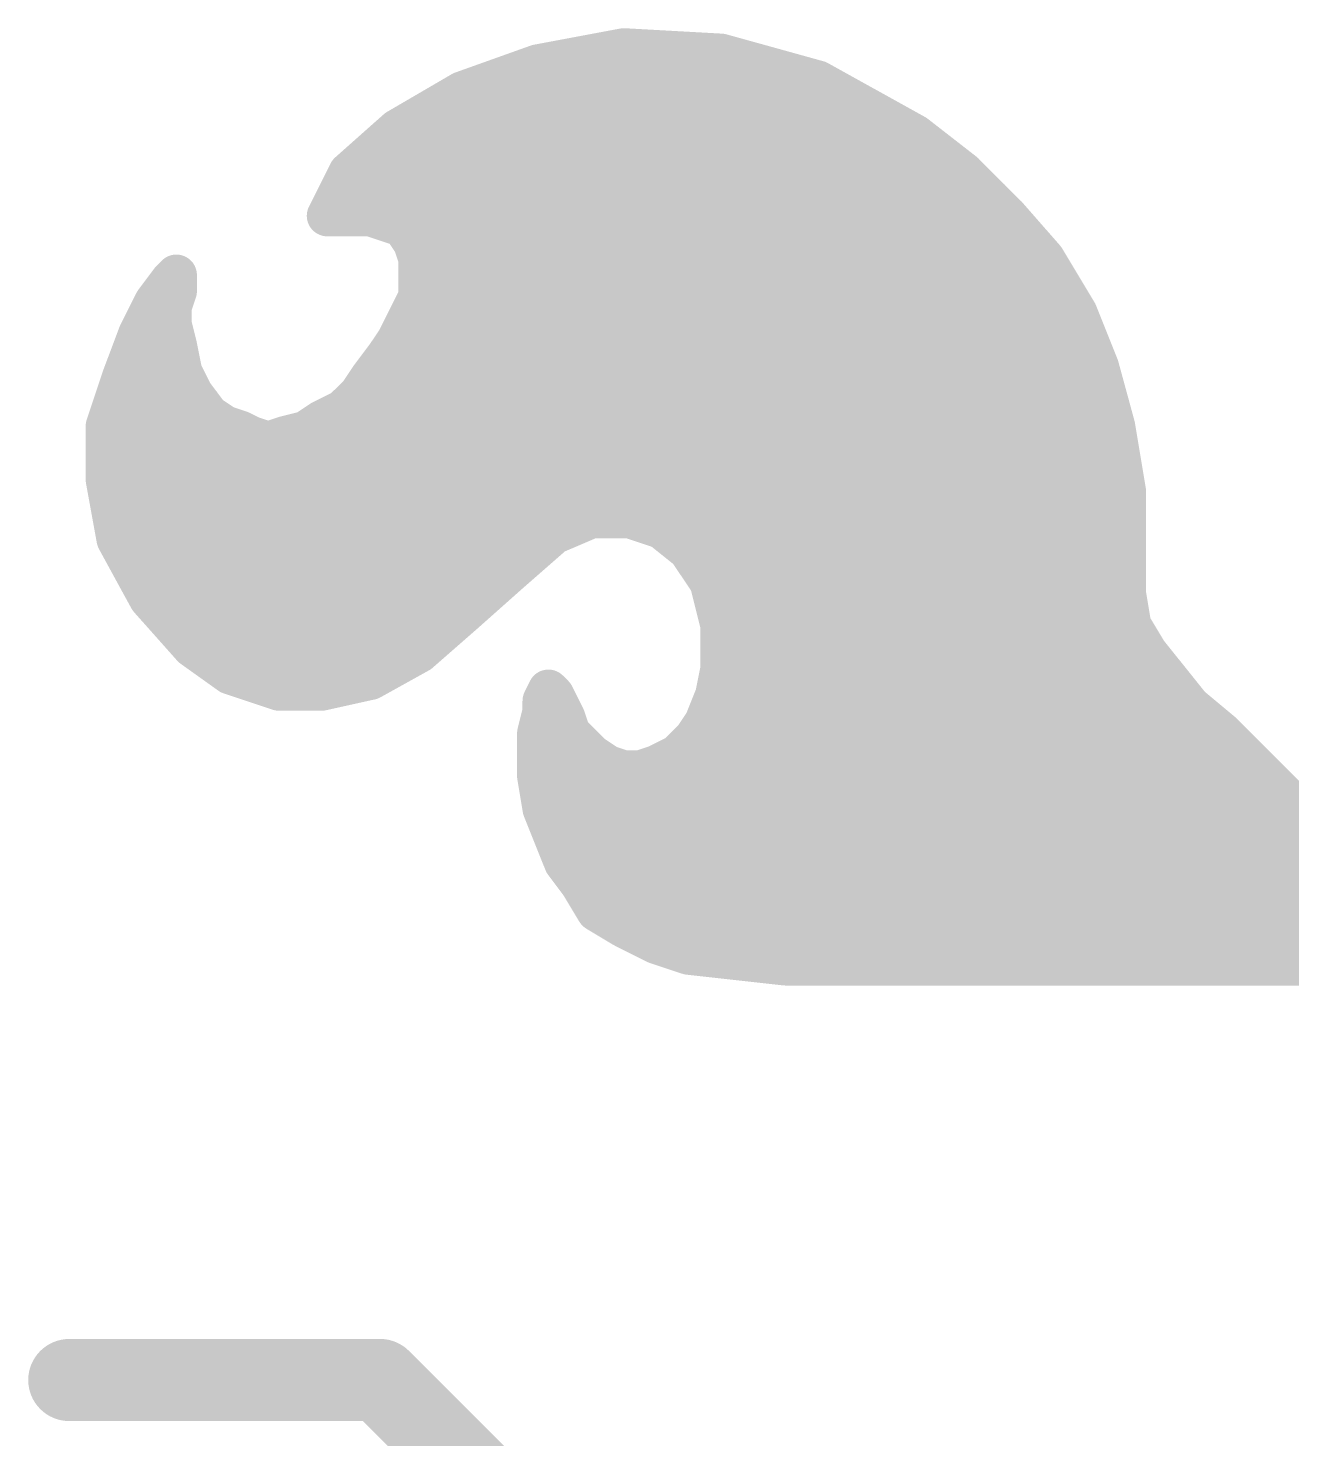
# Model space of a CAD drawing. Extents: x -24 to 83, y -23 to 53.
# Drawn here: x 51.561 to 53.905, y 17.284 to 19.901 of the extents above; entities that cross this region are included whole.
import ezdxf

# ---------------------------------------------------------------- set-up
doc = ezdxf.new("R2010")
doc.units = 0
doc.layers.add('21', color=41, linetype='CONTINUOUS')

msp = doc.modelspace()

# ---------------------------------------------------------------- linework, layer by layer
at = {"layer": '21'}
for points, const_width in [([(52.666, 19.863), (52.506, 19.833)], 0.0762), ([(52.846, 19.853), (52.666, 19.863)], 0.0762), ([(53.026, 19.803), (52.846, 19.853)], 0.0762), ([(52.506, 19.833), (52.366, 19.783)], 0.0762), ([(52.4472, 19.812), (52.9936, 19.812)], 0.0762), ([(53.206, 19.703), (53.026, 19.803)], 0.0762), ([(52.366, 19.783), (52.246, 19.713)], 0.0762), ([(52.2851, 19.7358), (53.147, 19.7358)], 0.0762), ([(52.246, 19.713), (52.156, 19.633)], 0.0762), ([(53.296, 19.633), (53.206, 19.703)], 0.0762), ([(52.1859, 19.6596), (53.2618, 19.6596)], 0.0762), ([(52.156, 19.633), (52.116, 19.553)], 0.0762), ([(53.376, 19.553), (53.296, 19.633)], 0.0762), ([(52.1312, 19.5834), (53.3456, 19.5834)], 0.0762), ([(52.116, 19.553), (52.196, 19.553)], 0.0762), ([(52.196, 19.553), (52.226, 19.543)], 0.0762), ([(52.226, 19.543), (52.256, 19.533)], 0.0762), ([(53.446, 19.473), (53.376, 19.553)], 0.0762), ([(52.256, 19.533), (52.276, 19.503)], 0.0762), ([(52.2732, 19.5072), (53.4161, 19.5072)], 0.0762), ([(52.276, 19.503), (52.286, 19.473)], 0.0762), ([(52.286, 19.473), (52.286, 19.403)], 0.0762), ([(53.506, 19.373), (53.446, 19.473)], 0.0762), ([(51.836, 19.443), (51.826, 19.433)], 0.0762), ([(51.836, 19.413), (51.836, 19.443)], 0.0762), ([(51.826, 19.433), (51.796, 19.393)], 0.0762), ([(51.8245, 19.431), (51.836, 19.431)], 0.0762), ([(51.826, 19.383), (51.836, 19.413)], 0.0762), ([(52.286, 19.431), (53.4712, 19.431)], 0.0762), ([(51.796, 19.393), (51.766, 19.333)], 0.0762), ([(51.826, 19.353), (51.826, 19.383)], 0.0762), ([(52.286, 19.403), (52.266, 19.363)], 0.0762), ([(51.7769, 19.3548), (51.826, 19.3548)], 0.0762), ([(52.266, 19.363), (52.246, 19.323)], 0.0762), ([(52.2619, 19.3548), (53.5133, 19.3548)], 0.0762), ([(53.546, 19.273), (53.506, 19.373)], 0.0762), ([(51.766, 19.333), (51.736, 19.253)], 0.0762), ([(51.836, 19.313), (51.826, 19.353)], 0.0762), ([(51.846, 19.263), (51.836, 19.313)], 0.0762), ([(52.246, 19.323), (52.226, 19.293)], 0.0762), ([(51.7456, 19.2786), (51.8429, 19.2786)], 0.0762), ([(52.226, 19.293), (52.196, 19.253)], 0.0762), ([(52.2152, 19.2786), (53.5438, 19.2786)], 0.0762), ([(51.736, 19.253), (51.706, 19.163)], 0.0762), ([(51.866, 19.223), (51.846, 19.263)], 0.0762), ([(52.196, 19.253), (52.176, 19.223)], 0.0762), ([(53.576, 19.163), (53.546, 19.273)], 0.0762), ([(51.7191, 19.2024), (51.8815, 19.2024)], 0.0762), ([(51.896, 19.183), (51.866, 19.223)], 0.0762), ([(52.176, 19.223), (52.146, 19.193)], 0.0762), ([(52.1554, 19.2024), (53.5653, 19.2024)], 0.0762), ([(51.926, 19.163), (51.896, 19.183)], 0.0762), ([(52.106, 19.173), (52.076, 19.153)], 0.0762), ([(52.146, 19.193), (52.106, 19.173)], 0.0762), ([(51.706, 19.163), (51.706, 19.063)], 0.0762), ([(51.956, 19.153), (51.926, 19.163)], 0.0762), ([(51.976, 19.143), (51.956, 19.153)], 0.0762), ([(52.076, 19.153), (52.036, 19.143)], 0.0762), ([(53.596, 19.043), (53.576, 19.163)], 0.0762), ([(51.706, 19.1262), (53.5821, 19.1262)], 0.0762), ([(52.006, 19.133), (51.976, 19.143)], 0.0762), ([(52.036, 19.143), (52.006, 19.133)], 0.0762), ([(51.706, 19.063), (51.726, 18.953)], 0.0762), ([(51.7084, 19.05), (53.5948, 19.05)], 0.0762), ([(53.596, 18.853), (53.596, 19.043)], 0.0762), ([(52.536, 18.963), (52.606, 18.993)], 0.0762), ([(52.606, 18.993), (52.676, 18.993)], 0.0762), ([(52.676, 18.993), (52.736, 18.973)], 0.0762), ([(51.7222, 18.9738), (52.5612, 18.9738)], 0.0762), ([(52.456, 18.893), (52.536, 18.963)], 0.0762), ([(52.7336, 18.9738), (53.596, 18.9738)], 0.0762), ([(52.736, 18.973), (52.786, 18.933)], 0.0762), ([(51.726, 18.953), (51.786, 18.843)], 0.0762), ([(52.786, 18.933), (52.826, 18.873)], 0.0762), ([(51.7562, 18.8976), (52.4613, 18.8976)], 0.0762), ([(52.366, 18.813), (52.456, 18.893)], 0.0762), ([(52.8096, 18.8976), (53.596, 18.8976)], 0.0762), ([(52.826, 18.873), (52.846, 18.793)], 0.0762), ([(51.786, 18.843), (51.866, 18.753)], 0.0762), ([(53.606, 18.793), (53.596, 18.853)], 0.0762), ([(51.8052, 18.8214), (52.3755, 18.8214)], 0.0762), ([(52.286, 18.743), (52.366, 18.813)], 0.0762), ([(52.8389, 18.8214), (53.6013, 18.8214)], 0.0762), ([(52.846, 18.793), (52.846, 18.713)], 0.0762), ([(53.636, 18.743), (53.606, 18.793)], 0.0762), ([(51.866, 18.753), (51.936, 18.703)], 0.0762), ([(51.8769, 18.7452), (52.2885, 18.7452)], 0.0762), ([(52.196, 18.693), (52.286, 18.743)], 0.0762), ([(52.846, 18.7452), (53.6347, 18.7452)], 0.0762), ([(53.676, 18.693), (53.636, 18.743)], 0.0762), ([(51.936, 18.703), (52.026, 18.673)], 0.0762), ([(52.846, 18.713), (52.836, 18.663)], 0.0762), ([(52.106, 18.673), (52.196, 18.693)], 0.0762), ([(53.716, 18.643), (53.676, 18.693)], 0.0762), ([(52.026, 18.673), (52.106, 18.673)], 0.0762), ([(52.526, 18.673), (52.516, 18.653)], 0.0762), ([(52.516, 18.653), (52.516, 18.633)], 0.0762), ([(52.524, 18.669), (52.53, 18.669)], 0.0762), ([(52.536, 18.663), (52.526, 18.673)], 0.0762), ([(52.546, 18.643), (52.536, 18.663)], 0.0762), ([(52.836, 18.663), (52.816, 18.613)], 0.0762), ([(52.8372, 18.669), (53.6952, 18.669)], 0.0762), ([(52.516, 18.633), (52.506, 18.593)], 0.0762), ([(52.556, 18.623), (52.546, 18.643)], 0.0762), ([(52.566, 18.593), (52.556, 18.623)], 0.0762), ([(53.776, 18.593), (53.716, 18.643)], 0.0762), ([(52.816, 18.613), (52.796, 18.583)], 0.0762), ([(52.506, 18.593), (52.506, 18.513)], 0.0762), ([(52.506, 18.5928), (52.5662, 18.5928)], 0.0762), ([(52.586, 18.573), (52.566, 18.593)], 0.0762), ([(52.606, 18.553), (52.586, 18.573)], 0.0762), ([(52.796, 18.583), (52.766, 18.553)], 0.0762), ([(52.8025, 18.5928), (53.7762, 18.5928)], 0.0762), ([(53.836, 18.533), (53.776, 18.593)], 0.0762), ([(52.636, 18.533), (52.606, 18.553)], 0.0762), ([(52.766, 18.553), (52.726, 18.533)], 0.0762), ([(52.666, 18.523), (52.636, 18.533)], 0.0762), ([(52.696, 18.523), (52.666, 18.523)], 0.0762), ([(52.726, 18.533), (52.696, 18.523)], 0.0762), ([(53.906, 18.463), (53.836, 18.533)], 0.0762), ([(52.506, 18.5166), (53.8524, 18.5166)], 0.0762), ([(52.506, 18.513), (52.516, 18.453)], 0.0762), ([(52.516, 18.453), (52.536, 18.403)], 0.0762), ([(52.521, 18.4404), (53.9376, 18.4404)], 0.0762), ([(53.976, 18.413), (53.906, 18.463)], 0.0762), ([(52.536, 18.403), (52.556, 18.353)], 0.0762), ([(52.5515, 18.3642), (54.0248, 18.3642)], 0.0762), ([(52.556, 18.353), (52.586, 18.313)], 0.0762), ([(52.586, 18.313), (52.616, 18.263)], 0.0762), ([(52.601, 18.288), (54.111, 18.288)], 0.0762), ([(52.616, 18.263), (52.666, 18.233)], 0.0762), ([(52.666, 18.233), (52.726, 18.203)], 0.0762), ([(52.7084, 18.2118), (54.1972, 18.2118)], 0.0762), ([(52.726, 18.203), (52.786, 18.183)], 0.0762), ([(52.786, 18.183), (52.876, 18.173)], 0.0762), ([(52.876, 18.173), (52.966, 18.163)], 0.0762), ([(52.966, 18.163), (54.246, 18.163)], 0.0762), ([(52.2137, 17.393), (51.6375, 17.393)], 0.1524), ([(52.5018, 17.1049), (52.2137, 17.393)], 0.1524)]:
    msp.add_lwpolyline(points, dxfattribs=dict(at, const_width=const_width))
for points, const_width in [([(52.6671, 19.882, 1), (52.6649, 19.844)], 0.0381), ([(52.6695, 19.8443, 1), (52.6625, 19.8817)], 0.0381), ([(52.8511, 19.8714, 1), (52.8409, 19.8346)], 0.0381), ([(52.8449, 19.834, 1), (52.8471, 19.872)], 0.0381), ([(52.5025, 19.8517, 1), (52.5095, 19.8143)], 0.0381), ([(52.5124, 19.8151, 1), (52.4996, 19.8509)], 0.0381), ([(52.4472, 19.8311, 1), (52.4472, 19.793)], 0.0381), ([(52.9936, 19.793, 1), (52.9936, 19.8311)], 0.0381), ([(53.0353, 19.8197, 1), (53.0167, 19.7863)], 0.0381), ([(53.0209, 19.7846, 1), (53.0311, 19.8214)], 0.0381), ([(52.3596, 19.8009, 1), (52.3724, 19.7651)], 0.0381), ([(52.3756, 19.7665, 1), (52.3564, 19.7995)], 0.0381), ([(52.2851, 19.7549, 1), (52.2851, 19.7168)], 0.0381), ([(53.147, 19.7168, 1), (53.147, 19.7549)], 0.0381), ([(52.2364, 19.7295, 1), (52.2556, 19.6965)], 0.0381), ([(52.2587, 19.6988, 1), (52.2333, 19.7272)], 0.0381), ([(53.2177, 19.718, 1), (53.1943, 19.688)], 0.0381), ([(53.1967, 19.6863, 1), (53.2153, 19.7197)], 0.0381), ([(52.1859, 19.6787, 1), (52.1859, 19.6406)], 0.0381), ([(53.2618, 19.6406, 1), (53.2618, 19.6787)], 0.0381), ([(52.1433, 19.6472, 1), (52.1687, 19.6188)], 0.0381), ([(52.173, 19.6245, 1), (52.139, 19.6415)], 0.0381), ([(53.3095, 19.6465, 1), (53.2825, 19.6195)], 0.0381), ([(53.2843, 19.618, 1), (53.3077, 19.648)], 0.0381), ([(52.1312, 19.6025, 1), (52.1312, 19.5644)], 0.0381), ([(53.3456, 19.5644, 1), (53.3456, 19.6025)], 0.0381), ([(52.116, 19.5721, 1), (52.116, 19.534)], 0.0381), ([(52.099, 19.5615, 1), (52.133, 19.5445)], 0.0381), ([(52.202, 19.5711, 1), (52.19, 19.5349)], 0.0381), ([(52.196, 19.534, 1), (52.196, 19.5721)], 0.0381), ([(52.232, 19.5611, 1), (52.22, 19.5249)], 0.0381), ([(52.22, 19.5249, 1), (52.232, 19.5611)], 0.0381), ([(53.3903, 19.5655, 1), (53.3617, 19.5405)], 0.0381), ([(53.3625, 19.5395, 1), (53.3895, 19.5665)], 0.0381), ([(52.2719, 19.5436, 1), (52.2401, 19.5224)], 0.0381), ([(52.25, 19.5149, 1), (52.262, 19.5511)], 0.0381), ([(52.2732, 19.5263, 1), (52.2732, 19.4882)], 0.0381), ([(52.2941, 19.509, 1), (52.2579, 19.497)], 0.0381), ([(52.2601, 19.4924, 1), (52.2919, 19.5136)], 0.0381), ([(53.4161, 19.4882, 1), (53.4161, 19.5263)], 0.0381), ([(52.3051, 19.473, 1), (52.267, 19.473)], 0.0381), ([(52.2679, 19.467, 1), (52.3041, 19.479)], 0.0381), ([(53.4623, 19.4828, 1), (53.4297, 19.4632)], 0.0381), ([(53.4317, 19.4605, 1), (53.4603, 19.4855)], 0.0381), ([(51.8551, 19.443, 1), (51.817, 19.443)], 0.0381), ([(51.8495, 19.4295, 1), (51.8225, 19.4565)], 0.0381), ([(51.8245, 19.4501, 1), (51.8245, 19.412)], 0.0381), ([(51.8125, 19.4465, 1), (51.8395, 19.4195)], 0.0381), ([(51.8412, 19.4216, 1), (51.8108, 19.4444)], 0.0381), ([(51.8541, 19.407, 1), (51.8179, 19.419)], 0.0381), ([(51.836, 19.412, 1), (51.836, 19.4501)], 0.0381), ([(52.286, 19.4501, 1), (52.286, 19.412)], 0.0381), ([(53.4712, 19.412, 1), (53.4712, 19.4501)], 0.0381), ([(51.7808, 19.4044, 1), (51.8112, 19.3816)], 0.0381), ([(51.813, 19.3845, 1), (51.779, 19.4015)], 0.0381), ([(51.8451, 19.383, 1), (51.807, 19.383)], 0.0381), ([(51.817, 19.413, 1), (51.8551, 19.413)], 0.0381), ([(52.267, 19.403, 1), (52.3051, 19.403)], 0.0381), ([(52.303, 19.3945, 1), (52.269, 19.4115)], 0.0381), ([(51.7769, 19.3739, 1), (51.7769, 19.3358)], 0.0381), ([(51.8079, 19.389, 1), (51.8441, 19.377)], 0.0381), ([(51.826, 19.3358, 1), (51.826, 19.3739)], 0.0381), ([(52.2619, 19.3739, 1), (52.2619, 19.3358)], 0.0381), ([(52.283, 19.3545, 1), (52.249, 19.3715)], 0.0381), ([(53.5237, 19.3801, 1), (53.4883, 19.3659)], 0.0381), ([(53.4897, 19.3632, 1), (53.5223, 19.3828)], 0.0381), ([(53.5133, 19.3358, 1), (53.5133, 19.3739)], 0.0381), ([(51.7838, 19.3263, 1), (51.7482, 19.3397)], 0.0381), ([(51.8445, 19.3576, 1), (51.8075, 19.3484)], 0.0381), ([(51.807, 19.353, 1), (51.8451, 19.353)], 0.0381), ([(52.249, 19.3715, 1), (52.283, 19.3545)], 0.0381), ([(51.749, 19.3415, 1), (51.783, 19.3245)], 0.0381), ([(51.8547, 19.3167, 1), (51.8173, 19.3093)], 0.0381), ([(52.229, 19.3315, 1), (52.263, 19.3145)], 0.0381), ([(52.2619, 19.3124, 1), (52.2301, 19.3336)], 0.0381), ([(51.7456, 19.2977, 1), (51.7456, 19.2596)], 0.0381), ([(51.8175, 19.3084, 1), (51.8545, 19.3176)], 0.0381), ([(51.8429, 19.2596, 1), (51.8429, 19.2977)], 0.0381), ([(52.2152, 19.2977, 1), (52.2152, 19.2596)], 0.0381), ([(52.2101, 19.3036, 1), (52.2419, 19.2824)], 0.0381), ([(52.2412, 19.2816, 1), (52.2108, 19.3044)], 0.0381), ([(53.5438, 19.2596, 1), (53.5438, 19.2977)], 0.0381), ([(51.7541, 19.247, 1), (51.7179, 19.259)], 0.0381), ([(51.863, 19.2715, 1), (51.829, 19.2545)], 0.0381), ([(52.2119, 19.2424, 1), (52.1801, 19.2636)], 0.0381), ([(53.5644, 19.278, 1), (53.5276, 19.268)], 0.0381), ([(53.5283, 19.2659, 1), (53.5637, 19.2801)], 0.0381), ([(51.7182, 19.2597, 1), (51.7538, 19.2463)], 0.0381), ([(51.8273, 19.2593, 1), (51.8647, 19.2667)], 0.0381), ([(52.1808, 19.2644, 1), (52.2112, 19.2416)], 0.0381), ([(51.7191, 19.2215, 1), (51.7191, 19.1834)], 0.0381), ([(51.8812, 19.2344, 1), (51.8508, 19.2116)], 0.0381), ([(51.849, 19.2145, 1), (51.883, 19.2315)], 0.0381), ([(51.8815, 19.1834, 1), (51.8815, 19.2215)], 0.0381), ([(52.1554, 19.2215, 1), (52.1554, 19.1834)], 0.0381), ([(52.1601, 19.2336, 1), (52.1919, 19.2124)], 0.0381), ([(52.1895, 19.2095, 1), (52.1625, 19.2365)], 0.0381), ([(53.5653, 19.1834, 1), (53.5653, 19.2215)], 0.0381), ([(51.9066, 19.1989, 1), (51.8854, 19.1671)], 0.0381), ([(51.8808, 19.1716, 1), (51.9112, 19.1944)], 0.0381), ([(52.1166, 19.1571, 1), (52.0954, 19.1889)], 0.0381), ([(52.1325, 19.2065, 1), (52.1595, 19.1795)], 0.0381), ([(52.1545, 19.176, 1), (52.1375, 19.21)], 0.0381), ([(51.7251, 19.163, 1), (51.687, 19.163)], 0.0381), ([(51.6879, 19.169, 1), (51.7241, 19.157)], 0.0381), ([(51.932, 19.1811, 1), (51.92, 19.1449)], 0.0381), ([(51.9154, 19.1471, 1), (51.9366, 19.1789)], 0.0381), ([(51.9645, 19.17, 1), (51.9475, 19.136)], 0.0381), ([(51.95, 19.1349, 1), (51.962, 19.1711)], 0.0381), ([(52.0654, 19.1689, 1), (52.0866, 19.1371)], 0.0381), ([(52.0806, 19.1345, 1), (52.0714, 19.1715)], 0.0381), ([(52.0975, 19.19, 1), (52.1145, 19.156)], 0.0381), ([(53.5948, 19.1661, 1), (53.5572, 19.1599)], 0.0381), ([(53.5576, 19.158, 1), (53.5944, 19.168)], 0.0381), ([(51.706, 19.1453, 1), (51.706, 19.1072)], 0.0381), ([(51.982, 19.1611, 1), (51.97, 19.1249)], 0.0381), ([(51.9675, 19.126, 1), (51.9845, 19.16)], 0.0381), ([(52, 19.1511, 1), (52.012, 19.1149)], 0.0381), ([(52, 19.1149, 1), (52.012, 19.1511)], 0.0381), ([(52.0314, 19.1615, 1), (52.0406, 19.1245)], 0.0381), ([(52.042, 19.1249, 1), (52.03, 19.1611)], 0.0381), ([(53.5821, 19.1072, 1), (53.5821, 19.1453)], 0.0381), ([(51.7247, 19.0664, 1), (51.6873, 19.0596)], 0.0381), ([(51.687, 19.063, 1), (51.7251, 19.063)], 0.0381), ([(51.7084, 19.0691, 1), (51.7084, 19.031)], 0.0381), ([(53.6151, 19.043, 1), (53.577, 19.043)], 0.0381), ([(53.5948, 19.031, 1), (53.5948, 19.0691)], 0.0381), ([(53.5772, 19.0399, 1), (53.6148, 19.0461)], 0.0381), ([(52.606, 19.0121, 1), (52.606, 18.974)], 0.0381), ([(52.6135, 18.9755, 1), (52.5985, 19.0105)], 0.0381), ([(52.682, 19.0111, 1), (52.67, 18.9749)], 0.0381), ([(52.676, 18.974, 1), (52.676, 19.0121)], 0.0381), ([(51.7222, 18.9929, 1), (51.7222, 18.9548)], 0.0381), ([(52.5485, 18.9487, 1), (52.5235, 18.9773)], 0.0381), ([(52.5612, 18.9548, 1), (52.5612, 18.9929)], 0.0381), ([(52.7336, 18.9929, 1), (52.7336, 18.9548)], 0.0381), ([(52.7479, 18.9879, 1), (52.7241, 18.9581)], 0.0381), ([(52.73, 18.9549, 1), (52.742, 18.9911)], 0.0381), ([(53.596, 18.9548, 1), (53.596, 18.9929)], 0.0381), ([(51.7427, 18.9621, 1), (51.7093, 18.9439)], 0.0381), ([(51.7073, 18.9496, 1), (51.7447, 18.9564)], 0.0381), ([(52.5285, 18.9805, 1), (52.5435, 18.9455)], 0.0381), ([(52.8019, 18.9436, 1), (52.7701, 18.9224)], 0.0381), ([(52.7741, 18.9181, 1), (52.7979, 18.9479)], 0.0381), ([(51.7562, 18.9167, 1), (51.7562, 18.8786)], 0.0381), ([(52.4435, 18.9073, 1), (52.4685, 18.8787)], 0.0381), ([(52.4687, 18.8788, 1), (52.4433, 18.9072)], 0.0381), ([(52.4613, 18.8786, 1), (52.4613, 18.9167)], 0.0381), ([(52.8096, 18.9167, 1), (52.8096, 18.8786)], 0.0381), ([(53.596, 18.8786, 1), (53.596, 18.9167)], 0.0381), ([(52.8445, 18.8776, 1), (52.8075, 18.8684)], 0.0381), ([(52.8101, 18.8624, 1), (52.8419, 18.8836)], 0.0381), ([(51.8002, 18.8557, 1), (51.7718, 18.8303)], 0.0381), ([(51.7693, 18.8339, 1), (51.8027, 18.8521)], 0.0381), ([(53.6148, 18.8561, 1), (53.5772, 18.8499)], 0.0381), ([(53.577, 18.853, 1), (53.6151, 18.853)], 0.0381), ([(51.8052, 18.8405, 1), (51.8052, 18.8024)], 0.0381), ([(52.3533, 18.8272, 1), (52.3787, 18.7988)], 0.0381), ([(52.3785, 18.7987, 1), (52.3535, 18.8273)], 0.0381), ([(52.3755, 18.8024, 1), (52.3755, 18.8405)], 0.0381), ([(52.8389, 18.8405, 1), (52.8389, 18.8024)], 0.0381), ([(53.6013, 18.8024, 1), (53.6013, 18.8405)], 0.0381), ([(52.8651, 18.793, 1), (52.827, 18.793)], 0.0381), ([(53.6223, 18.8028, 1), (53.5897, 18.7832)], 0.0381), ([(51.8771, 18.7685, 1), (51.8549, 18.7375)], 0.0381), ([(52.8275, 18.7884, 1), (52.8645, 18.7976)], 0.0381), ([(53.5872, 18.7899, 1), (53.6248, 18.7961)], 0.0381), ([(51.8518, 18.7403, 1), (51.8802, 18.7657)], 0.0381), ([(51.8769, 18.7643, 1), (51.8769, 18.7262)], 0.0381), ([(52.2735, 18.7573, 1), (52.2985, 18.7287)], 0.0381), ([(52.2953, 18.7263, 1), (52.2767, 18.7597)], 0.0381), ([(52.2885, 18.7262, 1), (52.2885, 18.7643)], 0.0381), ([(52.846, 18.7643, 1), (52.846, 18.7262)], 0.0381), ([(53.6509, 18.7549, 1), (53.6211, 18.7311)], 0.0381), ([(53.6197, 18.7332, 1), (53.6523, 18.7528)], 0.0381), ([(53.6347, 18.7262, 1), (53.6347, 18.7643)], 0.0381), ([(51.942, 18.7211, 1), (51.93, 18.6849)], 0.0381), ([(52.8647, 18.7093, 1), (52.8273, 18.7167)], 0.0381), ([(51.9249, 18.6875, 1), (51.9471, 18.7185)], 0.0381), ([(52.1867, 18.7097, 1), (52.2053, 18.6763)], 0.0381), ([(52.2001, 18.6744, 1), (52.1919, 18.7116)], 0.0381), ([(52.827, 18.713, 1), (52.8651, 18.713)], 0.0381), ([(53.6909, 18.7049, 1), (53.6611, 18.6811)], 0.0381), ([(53.6611, 18.6811, 1), (53.6909, 18.7049)], 0.0381), ([(52.026, 18.6921, 1), (52.026, 18.654)], 0.0381), ([(52.02, 18.6549, 1), (52.032, 18.6911)], 0.0381), ([(52.1019, 18.6916, 1), (52.1101, 18.6544)], 0.0381), ([(52.106, 18.654, 1), (52.106, 18.6921)], 0.0381), ([(52.5351, 18.653, 1), (52.497, 18.653)], 0.0381), ([(52.524, 18.6881, 1), (52.524, 18.65)], 0.0381), ([(52.5395, 18.6865, 1), (52.5125, 18.6595)], 0.0381), ([(52.543, 18.6645, 1), (52.509, 18.6815)], 0.0381), ([(52.553, 18.6715, 1), (52.519, 18.6545)], 0.0381), ([(52.5225, 18.6495, 1), (52.5495, 18.6765)], 0.0381), ([(52.53, 18.65, 1), (52.53, 18.6881)], 0.0381), ([(52.8372, 18.6881, 1), (52.8372, 18.65)], 0.0381), ([(52.8537, 18.6559, 1), (52.8183, 18.6701)], 0.0381), ([(53.6952, 18.65, 1), (53.6952, 18.6881)], 0.0381), ([(52.499, 18.6615, 1), (52.533, 18.6445)], 0.0381), ([(52.5345, 18.6284, 1), (52.4975, 18.6376)], 0.0381), ([(52.563, 18.6515, 1), (52.529, 18.6345)], 0.0381), ([(52.529, 18.6345, 1), (52.563, 18.6515)], 0.0381), ([(52.5741, 18.629, 1), (52.5379, 18.617)], 0.0381), ([(52.8173, 18.6667, 1), (52.8547, 18.6593)], 0.0381), ([(53.7282, 18.6576, 1), (53.7038, 18.6284)], 0.0381), ([(53.7011, 18.6311, 1), (53.7309, 18.6549)], 0.0381), ([(52.497, 18.633, 1), (52.5351, 18.633)], 0.0381), ([(52.539, 18.6145, 1), (52.573, 18.6315)], 0.0381), ([(52.7983, 18.6201, 1), (52.8337, 18.6059)], 0.0381), ([(52.8319, 18.6024, 1), (52.8001, 18.6236)], 0.0381), ([(52.506, 18.6119, 1), (52.506, 18.5738)], 0.0381), ([(52.4875, 18.5976, 1), (52.5245, 18.5884)], 0.0381), ([(52.5251, 18.593, 1), (52.487, 18.593)], 0.0381), ([(52.5795, 18.6065, 1), (52.5525, 18.5795)], 0.0381), ([(52.5479, 18.587, 1), (52.5841, 18.599)], 0.0381), ([(52.5662, 18.5738, 1), (52.5662, 18.6119)], 0.0381), ([(52.5995, 18.5865, 1), (52.5725, 18.5595)], 0.0381), ([(52.7801, 18.5936, 1), (52.8119, 18.5724)], 0.0381), ([(52.8095, 18.5695, 1), (52.7825, 18.5965)], 0.0381), ([(52.8025, 18.6119, 1), (52.8025, 18.5738)], 0.0381), ([(53.7895, 18.6065, 1), (53.7625, 18.5795)], 0.0381), ([(53.7638, 18.5784, 1), (53.7882, 18.6076)], 0.0381), ([(53.7762, 18.5738, 1), (53.7762, 18.6119)], 0.0381), ([(52.5725, 18.5595, 1), (52.5995, 18.5865)], 0.0381), ([(52.6166, 18.5689, 1), (52.5954, 18.5371)], 0.0381), ([(52.5925, 18.5395, 1), (52.6195, 18.5665)], 0.0381), ([(52.7525, 18.5665, 1), (52.7795, 18.5395)], 0.0381), ([(52.7745, 18.536, 1), (52.7575, 18.57)], 0.0381), ([(52.642, 18.5511, 1), (52.63, 18.5149)], 0.0381), ([(52.6254, 18.5171, 1), (52.6466, 18.5489)], 0.0381), ([(52.666, 18.542, 1), (52.666, 18.5039)], 0.0381), ([(52.66, 18.5049, 1), (52.672, 18.5411)], 0.0381), ([(52.69, 18.5411, 1), (52.702, 18.5049)], 0.0381), ([(52.696, 18.5039, 1), (52.696, 18.542)], 0.0381), ([(52.7175, 18.55, 1), (52.7345, 18.516)], 0.0381), ([(52.732, 18.5149, 1), (52.72, 18.5511)], 0.0381), ([(53.8495, 18.5465, 1), (53.8225, 18.5195)], 0.0381), ([(53.8225, 18.5195, 1), (53.8495, 18.5465)], 0.0381), ([(52.506, 18.5357, 1), (52.506, 18.4976)], 0.0381), ([(52.5248, 18.5161, 1), (52.4872, 18.5099)], 0.0381), ([(52.487, 18.513, 1), (52.5251, 18.513)], 0.0381), ([(53.8524, 18.4976, 1), (53.8524, 18.5357)], 0.0381), ([(52.5337, 18.4601, 1), (52.4983, 18.4459)], 0.0381), ([(52.521, 18.4595, 1), (52.521, 18.4214)], 0.0381), ([(53.9171, 18.4785, 1), (53.8949, 18.4475)], 0.0381), ([(53.8925, 18.4495, 1), (53.9195, 18.4765)], 0.0381), ([(52.4972, 18.4499, 1), (52.5348, 18.4561)], 0.0381), ([(52.5537, 18.4101, 1), (52.5183, 18.3959)], 0.0381), ([(52.5183, 18.3959, 1), (52.5537, 18.4101)], 0.0381), ([(52.5515, 18.3833, 1), (52.5515, 18.3452)], 0.0381), ([(52.5712, 18.3644, 1), (52.5408, 18.3416)], 0.0381), ([(52.5383, 18.3459, 1), (52.5737, 18.3601)], 0.0381), ([(52.6023, 18.3228, 1), (52.5697, 18.3032)], 0.0381), ([(52.5708, 18.3016, 1), (52.6012, 18.3244)], 0.0381), ([(52.601, 18.3071, 1), (52.601, 18.269)], 0.0381), ([(52.6258, 18.2793, 1), (52.6062, 18.2467)], 0.0381), ([(52.5997, 18.2532, 1), (52.6323, 18.2728)], 0.0381), ([(52.6745, 18.25, 1), (52.6575, 18.216)], 0.0381), ([(52.6562, 18.2167, 1), (52.6758, 18.2493)], 0.0381), ([(52.7084, 18.2309, 1), (52.7084, 18.1928)], 0.0381), ([(52.732, 18.2211, 1), (52.72, 18.1849)], 0.0381), ([(52.7175, 18.186, 1), (52.7345, 18.22)], 0.0381), ([(52.7881, 18.2019, 1), (52.7839, 18.1641)], 0.0381), ([(52.78, 18.1649, 1), (52.792, 18.2011)], 0.0381), ([(52.8781, 18.1919, 1), (52.8739, 18.1541)], 0.0381), ([(52.8739, 18.1541, 1), (52.8781, 18.1919)], 0.0381), ([(52.966, 18.1821, 1), (52.966, 18.144)], 0.0381), ([(52.9639, 18.1441, 1), (52.9681, 18.1819)], 0.0381), ([(51.6375, 17.4311, 1), (51.6375, 17.3549)], 0.0762), ([(52.2406, 17.42, 1), (52.1867, 17.3661)], 0.0762), ([(52.2137, 17.3549, 1), (52.2137, 17.4311)], 0.0762)]:
    msp.add_lwpolyline(points, format="xyb", dxfattribs=dict(at, const_width=const_width))

doc.saveas('drawing.dxf')
